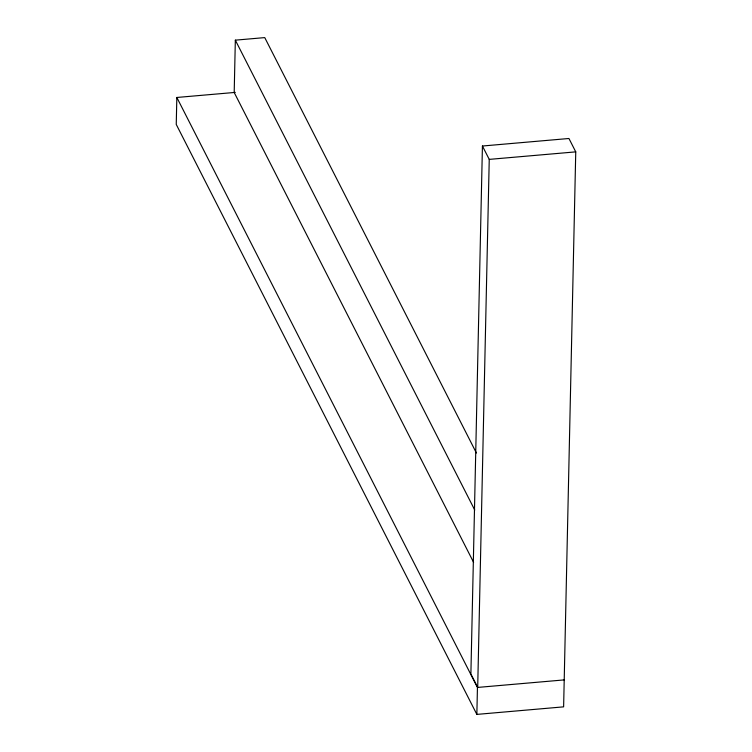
<?xml version="1.0" encoding="UTF-8"?>
<svg xmlns="http://www.w3.org/2000/svg" width="752" height="752" viewBox="0 0 752 752"><rect width="100%" height="100%" fill="white"/><g stroke="black" fill="none" stroke-linecap="round" stroke-linejoin="round"><path stroke-width="1.13" d="M235.291 92.393L176.833 97.469L176.25 124.428L476.853 714.4L563.624 706.852L575.75 151.866L568.944 138.49L482.427 146.02L470.884 674.046L477.699 687.422L489.242 159.386L482.427 146.02M476.43 453.042L264.751 37.6L235.338 40.157L234.192 92.487L473.6 562.346M476.853 714.4L477.445 687.441L176.833 97.469M489.242 159.386L575.75 151.866M477.445 687.441L564.216 679.902M235.338 40.157L474.738 510.016"/></g></svg>
